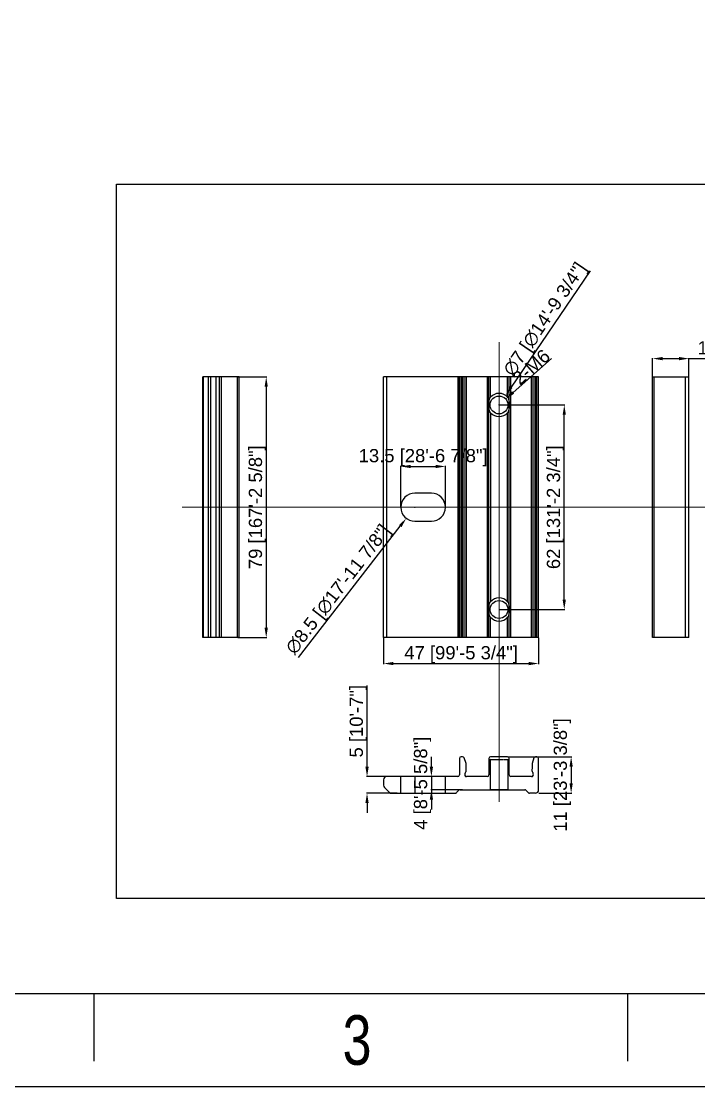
# Model space of a CAD drawing. Header units: millimetres. Extents: x 7531 to 19147, y 2539 to 6525.
# Drawn here: x 11712.6 to 11917.8, y 2539 to 2862 of the extents above; entities that cross this region are included whole.
import ezdxf

# ---------------------------------------------------------------- set-up
doc = ezdxf.new("R2010")
doc.units = ezdxf.units.MM
doc.linetypes.add('HIDDEN', pattern=[0.2, 0.1, -0.1])
doc.layers.add('02___PRT_ALL_AXES', color=7, linetype='Continuous')
doc.layers.add('DEFAULT_2', color=8, linetype='HIDDEN')
doc.styles.add('CKSTANDARD', font='arial.ttf')
doc.styles.add('Roamns', font='romans.shx')
doc.styles.get("Standard").update_dxf_attribs({"font": 'arial.ttf'})
doc.dimstyles.get("Standard").update_dxf_attribs({"dimtxt": 4, "dimasz": 3, "dimexe": 0.18, "dimexo": 0.0625, "dimgap": 0.09, "dimtad": 1, "dimdec": 4, "dimdsep": 46, "dimtxsty": 'Standard', "dimcen": 0.09, "dimadec": 0, "dimazin": 0, "dimtfac": 1, "dimtdec": 4, "dimtofl": 0, "dimtmove": 0, "dimatfit": 3, "dimfxl": 1, "dimtolj": 1, "dimtzin": 0, "dimarcsym": 0})

# ---------------------------------------------------------------- blocks, each defined once
blk = doc.blocks.new('standard template')
for p, q in [((456.3, 5254.1), (37408.8, 5254.1)), ((6245.9, 4851.4), (6245.9, 5254.1)), ((9417.5, 4851.4), (9417.5, 5254.1))]:
    blk.add_line(p, q)
blk.add_lwpolyline([(37962.6, 4700.3), (-97.5, 4700.3), (-97.5, 30879.2), (37962.6, 30879.2)], close=True)
at = {"style": 'CKSTANDARD', "width": 0.75}
blk.add_text('3', height=294.8, dxfattribs=at).set_placement((7722.4, 4830.4))
at = {"style": 'Roamns'}
for tag, p in [('PAGE_NAME', (27466, 7593.7)), ('PROJECT_NAME', (27466, 6883.9)), ('DRAWN_NAME', (27466, 6174.1)), ('VERSION', (34241, 6174.1)), ('SELECT_DATA', (27466, 5464.4)), ('PAGE_NUMBER', (34241, 5464.4))]:
    blk.add_attdef(tag, p, '', height=284.5, dxfattribs=at)
blk = doc.blocks.new('*D69')
at = {"color": 0, "lineweight": -2, "transparency": 16777216}
for p, q in [((11778.18, 2754.19), (11786.97, 2754.19)), ((11786.79, 2751.19), (11786.79, 2678.19)), ((11778.18, 2675.19), (11786.97, 2675.19))]:
    blk.add_line(p, q, dxfattribs=at)
at = {"color": 0, "transparency": 16777216}
for points in [[(11786.29, 2751.19), (11787.29, 2751.19), (11786.79, 2754.19)], [(11786.29, 2678.19), (11787.29, 2678.19), (11786.79, 2675.19)]]:
    blk.add_solid(points, dxfattribs=at)
at = {"layer": 'Defpoints', "color": 0, "transparency": 16777216}
for p in [(11778.11, 2754.19), (11778.11, 2675.19), (11786.79, 2675.19)]:
    blk.add_point(p, dxfattribs=at)
at = {"color": 0, "lineweight": 5, "transparency": 16777216, "insert": (11784.12, 2714.69), "char_height": 4, "attachment_point": 5, "rotation": 90}
blk.add_mtext('\\A1;79 [167\'-2 5/8"]', dxfattribs=at)
blk = doc.blocks.new('*D70')
at = {"color": 0, "lineweight": -2, "transparency": 16777216}
for p, q in [((11827.59, 2714.75), (11827.59, 2727.22)), ((11830.59, 2727.04), (11838.09, 2727.04)), ((11841.09, 2714.75), (11841.09, 2727.22))]:
    blk.add_line(p, q, dxfattribs=at)
at = {"color": 0, "transparency": 16777216}
for points in [[(11830.59, 2727.54), (11830.59, 2726.54), (11827.59, 2727.04)], [(11838.09, 2727.54), (11838.09, 2726.54), (11841.09, 2727.04)]]:
    blk.add_solid(points, dxfattribs=at)
at = {"layer": 'Defpoints', "color": 0, "transparency": 16777216}
for p in [(11841.09, 2727.04), (11827.59, 2714.69), (11841.09, 2714.69)]:
    blk.add_point(p, dxfattribs=at)
at = {"color": 0, "lineweight": 5, "transparency": 16777216, "insert": (11834.34, 2729.72), "char_height": 4, "attachment_point": 5}
blk.add_mtext('\\A1;13.5 [28\'-6 7/8"]', dxfattribs=at)
blk = doc.blocks.new('*D71')
at = {"color": 0, "lineweight": -2, "transparency": 16777216}
for p, q in [((11831.75, 2714.69), (11831.93, 2714.69)), ((11831.84, 2714.6), (11831.84, 2714.78)), ((11796.53, 2669.15), (11827.39, 2708.96))]:
    blk.add_line(p, q, dxfattribs=at)
at = {"color": 0, "transparency": 16777216}
blk.add_solid([(11827, 2709.26), (11827.79, 2708.65), (11829.23, 2711.33)], dxfattribs=at)
at = {"layer": 'Defpoints', "color": 0, "transparency": 16777216}
for p in [(11834.44, 2718.05), (11829.23, 2711.33)]:
    blk.add_point(p, dxfattribs=at)
at = {"color": 0, "lineweight": 5, "transparency": 16777216, "insert": (11808.89, 2689.54), "char_height": 4, "attachment_point": 5, "rotation": 52.2099}
blk.add_mtext('\\A1;∅8.5 [∅17\'-11 7/8"]', dxfattribs=at)
blk = doc.blocks.new('*D72')
at = {"color": 0, "lineweight": -2, "transparency": 16777216}
for p, q in [((11873.2, 2759.74), (11861.6, 2749.47)), ((11857.25, 2745.69), (11857.43, 2745.69)), ((11857.34, 2745.6), (11857.34, 2745.78))]:
    blk.add_line(p, q, dxfattribs=at)
at = {"color": 0, "transparency": 16777216}
blk.add_solid([(11861.27, 2749.84), (11861.93, 2749.09), (11859.36, 2747.48)], dxfattribs=at)
at = {"layer": 'Defpoints', "color": 0, "transparency": 16777216}
for p in [(11859.36, 2747.48), (11855.31, 2743.9)]:
    blk.add_point(p, dxfattribs=at)
at = {"color": 0, "lineweight": 5, "transparency": 16777216, "insert": (11867.11, 2757.19), "char_height": 4, "attachment_point": 5, "rotation": 41.5222}
blk.add_mtext('\\A1;2-M6', dxfattribs=at)
blk = doc.blocks.new('*D73')
at = {"color": 0, "lineweight": -2, "transparency": 16777216}
for p, q in [((11822.34, 2675.12), (11822.34, 2667.12)), ((11869.34, 2675.12), (11869.34, 2667.12)), ((11825.34, 2667.3), (11866.34, 2667.3))]:
    blk.add_line(p, q, dxfattribs=at)
at = {"color": 0, "transparency": 16777216}
for points in [[(11825.34, 2667.8), (11825.34, 2666.8), (11822.34, 2667.3)], [(11866.34, 2667.8), (11866.34, 2666.8), (11869.34, 2667.3)]]:
    blk.add_solid(points, dxfattribs=at)
at = {"layer": 'Defpoints', "color": 0, "transparency": 16777216}
for p in [(11822.34, 2675.19), (11869.34, 2675.19), (11869.34, 2667.3)]:
    blk.add_point(p, dxfattribs=at)
at = {"color": 0, "lineweight": 5, "transparency": 16777216, "insert": (11845.84, 2669.98), "char_height": 4, "attachment_point": 5}
blk.add_mtext('\\A1;47 [99\'-5 3/4"]', dxfattribs=at)
blk = doc.blocks.new('*D65')
at = {"color": 0, "lineweight": -2, "transparency": 16777216}
for p, q in [((11857.4, 2745.69), (11877.28, 2745.69)), ((11877.1, 2686.69), (11877.1, 2742.69)), ((11857.4, 2683.69), (11877.28, 2683.69))]:
    blk.add_line(p, q, dxfattribs=at)
at = {"color": 0, "transparency": 16777216}
for points in [[(11876.6, 2742.69), (11877.6, 2742.69), (11877.1, 2745.69)], [(11876.6, 2686.69), (11877.6, 2686.69), (11877.1, 2683.69)]]:
    blk.add_solid(points, dxfattribs=at)
at = {"layer": 'Defpoints', "color": 0, "transparency": 16777216}
for p in [(11857.34, 2745.69), (11877.1, 2745.69), (11857.34, 2683.69)]:
    blk.add_point(p, dxfattribs=at)
at = {"color": 0, "lineweight": 5, "transparency": 16777216, "insert": (11874.42, 2714.69), "char_height": 4, "attachment_point": 5, "rotation": 90}
blk.add_mtext('\\A1;62 [131\'-2 3/4"]', dxfattribs=at)
blk = doc.blocks.new('*D66')
at = {"color": 0, "lineweight": -2, "transparency": 16777216}
for p, q in [((11817.34, 2636.02), (11817.34, 2660.61)), ((11823.77, 2633.02), (11817.16, 2633.02)), ((11826.48, 2628.02), (11817.16, 2628.02)), ((11817.34, 2625.02), (11817.34, 2622.02))]:
    blk.add_line(p, q, dxfattribs=at)
at = {"color": 0, "transparency": 16777216}
for points in [[(11816.84, 2636.02), (11817.84, 2636.02), (11817.34, 2633.02)], [(11816.84, 2625.02), (11817.84, 2625.02), (11817.34, 2628.02)]]:
    blk.add_solid(points, dxfattribs=at)
at = {"layer": 'Defpoints', "color": 0, "transparency": 16777216}
for p in [(11817.34, 2633.02), (11823.84, 2633.02), (11826.54, 2628.02)]:
    blk.add_point(p, dxfattribs=at)
at = {"color": 0, "lineweight": 5, "transparency": 16777216, "insert": (11814.68, 2649.82), "char_height": 4, "attachment_point": 5, "rotation": 90}
blk.add_mtext('\\A1;5 [10\'-7"]', dxfattribs=at)
blk = doc.blocks.new('*D67')
at = {"color": 0, "lineweight": -2, "transparency": 16777216}
for p, q in [((11859.97, 2639.02), (11879.36, 2639.02)), ((11879.18, 2636.02), (11879.18, 2631.02)), ((11869.4, 2628.02), (11879.36, 2628.02))]:
    blk.add_line(p, q, dxfattribs=at)
at = {"color": 0, "transparency": 16777216}
for points in [[(11878.68, 2636.02), (11879.68, 2636.02), (11879.18, 2639.02)], [(11878.68, 2631.02), (11879.68, 2631.02), (11879.18, 2628.02)]]:
    blk.add_solid(points, dxfattribs=at)
at = {"layer": 'Defpoints', "color": 0, "transparency": 16777216}
for p in [(11859.91, 2639.02), (11869.34, 2628.02), (11879.18, 2628.02)]:
    blk.add_point(p, dxfattribs=at)
at = {"color": 0, "lineweight": 5, "transparency": 16777216, "insert": (11876.5, 2633.52), "char_height": 4, "attachment_point": 5, "rotation": 90}
blk.add_mtext('\\A1;11 [23\'-3 3/8"]', dxfattribs=at)
blk = doc.blocks.new('*D68')
at = {"color": 0, "lineweight": -2, "transparency": 16777216}
for p, q in [((11836.84, 2636.02), (11836.84, 2639.02)), ((11844.77, 2633.02), (11836.66, 2633.02)), ((11846.27, 2629.02), (11836.66, 2629.02)), ((11836.84, 2626.02), (11836.84, 2623.02))]:
    blk.add_line(p, q, dxfattribs=at)
at = {"color": 0, "transparency": 16777216}
for points in [[(11836.34, 2636.02), (11837.34, 2636.02), (11836.84, 2633.02)], [(11836.34, 2626.02), (11837.34, 2626.02), (11836.84, 2629.02)]]:
    blk.add_solid(points, dxfattribs=at)
at = {"layer": 'Defpoints', "color": 0, "transparency": 16777216}
for p in [(11836.84, 2633.02), (11844.84, 2633.02), (11846.34, 2629.02)]:
    blk.add_point(p, dxfattribs=at)
at = {"color": 0, "lineweight": 5, "transparency": 16777216, "insert": (11834.16, 2631.02), "char_height": 4, "attachment_point": 5, "rotation": 90}
blk.add_mtext('\\A1;4 [8\'-5 5/8"]', dxfattribs=at)
blk = doc.blocks.new('*D74')
at = {"color": 0, "lineweight": -2, "transparency": 16777216}
for p, q in [((11903.88, 2754.25), (11903.88, 2759.91)), ((11906.88, 2759.73), (11911.88, 2759.73)), ((11914.88, 2754.25), (11914.88, 2759.91)), ((11914.88, 2759.73), (11951.52, 2759.73))]:
    blk.add_line(p, q, dxfattribs=at)
at = {"color": 0, "transparency": 16777216}
for points in [[(11906.88, 2760.23), (11906.88, 2759.23), (11903.88, 2759.73)], [(11911.88, 2760.23), (11911.88, 2759.23), (11914.88, 2759.73)]]:
    blk.add_solid(points, dxfattribs=at)
at = {"layer": 'Defpoints', "color": 0, "transparency": 16777216}
for p in [(11914.88, 2759.73), (11903.88, 2754.19), (11914.88, 2754.19)]:
    blk.add_point(p, dxfattribs=at)
at = {"color": 0, "lineweight": 5, "transparency": 16777216, "insert": (11934.7, 2762.41), "char_height": 4, "attachment_point": 5}
blk.add_mtext('\\A1;11 [23\'-3 3/8"]', dxfattribs=at)
blk = doc.blocks.new('*D76')
at = {"color": 0, "lineweight": -2, "transparency": 16777216}
for p, q in [((11884.95, 2786.29), (11860.99, 2751.06)), ((11857.25, 2745.69), (11857.43, 2745.69)), ((11857.34, 2745.6), (11857.34, 2745.78))]:
    blk.add_line(p, q, dxfattribs=at)
at = {"color": 0, "transparency": 16777216}
blk.add_solid([(11860.58, 2751.34), (11861.4, 2750.78), (11859.3, 2748.58)], dxfattribs=at)
at = {"layer": 'Defpoints', "color": 0, "transparency": 16777216}
for p in [(11859.3, 2748.58), (11855.37, 2742.79)]:
    blk.add_point(p, dxfattribs=at)
at = {"color": 0, "lineweight": 5, "transparency": 16777216, "insert": (11871.57, 2771.45), "char_height": 4, "attachment_point": 5, "rotation": 55.7826}
blk.add_mtext('\\A1;∅7 [∅14\'-9 3/4"]', dxfattribs=at)

msp = doc.modelspace()

# ---------------------------------------------------------------- linework, layer by layer
at = {"color": 1, "lineweight": 5}
for p, q in [((11857.33579, 2625.34708), (11857.33579, 2764.67319)), ((11761.29681, 2714.68747), (11927.11544, 2714.68747))]:
    msp.add_line(p, q, dxfattribs=at)
at = {"color": 7, "linetype": 'Continuous'}
for p, q in [((11767.61489, 2675.18747), (11767.61489, 2754.18747)), ((11778.61489, 2754.18747), (11767.61489, 2754.18747)), ((11767.76134, 2675.18747), (11767.76134, 2754.18747)), ((11769.322, 2675.18747), (11769.322, 2754.18747)), ((11770.02911, 2675.18747), (11770.02911, 2754.18747)), ((11771.61489, 2675.18747), (11771.61489, 2754.18747)), ((11772.61489, 2675.18747), (11772.61489, 2754.18747)), ((11773.11489, 2754.18747), (11773.11489, 2675.18747)), ((11778.11489, 2675.18747), (11778.11489, 2754.18747)), ((11778.61489, 2675.18747), (11778.61489, 2754.18747)), ((11822.33579, 2675.18747), (11822.33579, 2754.18747)), ((11869.33579, 2754.18747), (11822.33579, 2754.18747)), ((11823.33579, 2675.18747), (11823.33579, 2754.18747)), ((11844.83579, 2754.18747), (11844.83579, 2675.18747)), ((11845.33579, 2675.18747), (11845.33579, 2754.18747)), ((11845.83579, 2675.18747), (11845.83579, 2754.18747)), ((11846.28105, 2675.18747), (11846.28105, 2754.18747)), ((11846.75298, 2675.18747), (11846.75298, 2754.18747)), ((11847.33579, 2675.18747), (11847.33579, 2754.18747)), ((11847.41579, 2754.18747), (11847.41579, 2675.18747)), ((11847.4776, 2675.18747), (11847.4776, 2754.18747)), ((11853.76079, 2754.18747), (11853.76079, 2675.18747)), ((11854.26079, 2675.18747), (11854.26079, 2754.18747)), ((11854.76079, 2748.058), (11854.76079, 2754.18747)), ((11859.91079, 2748.058), (11859.91079, 2754.18747)), ((11860.41079, 2675.18747), (11860.41079, 2754.18747)), ((11860.91079, 2675.18747), (11860.91079, 2754.18747)), ((11867.19398, 2675.18747), (11867.19398, 2754.18747)), ((11867.25579, 2754.18747), (11867.25579, 2675.18747)), ((11867.33579, 2675.18747), (11867.33579, 2754.18747)), ((11867.9186, 2754.18747), (11867.9186, 2675.18747)), ((11868.39053, 2754.18747), (11868.39053, 2675.18747)), ((11868.83579, 2675.18747), (11868.83579, 2754.18747)), ((11869.33579, 2675.18747), (11869.33579, 2754.18747)), ((11903.87972, 2675.18747), (11903.87972, 2754.18747)), ((11903.87972, 2754.18747), (11914.87972, 2754.18747)), ((11904.37972, 2675.18747), (11904.37972, 2754.18747)), ((11913.87972, 2675.18747), (11913.87972, 2754.18747)), ((11914.87972, 2675.18747), (11914.87972, 2754.18747)), ((11854.76079, 2743.31695), (11854.76079, 2686.058)), ((11859.91079, 2686.058), (11859.91079, 2743.31695)), ((11836.83579, 2718.93747), (11831.83579, 2718.93747)), ((11831.83579, 2710.43747), (11836.83579, 2710.43747)), ((11854.76079, 2675.18747), (11854.76079, 2681.31695)), ((11859.91079, 2675.18747), (11859.91079, 2681.31695)), ((11778.61489, 2675.18747), (11767.61489, 2675.18747)), ((11869.33579, 2675.18747), (11822.33579, 2675.18747)), ((11914.87972, 2675.18747), (11903.87972, 2675.18747)), ((11845.33579, 2638.52402), (11845.33579, 2633.52402)), ((11846.28105, 2639.02402), (11845.83579, 2639.02402)), ((11847.33579, 2637.02402), (11846.75298, 2638.68919)), ((11854.26079, 2638.52402), (11854.26079, 2633.52402)), ((11859.91079, 2639.02402), (11854.76079, 2639.02402)), ((11860.41079, 2633.52402), (11860.41079, 2638.52402)), ((11867.9186, 2638.68919), (11867.33579, 2637.02402)), ((11868.83579, 2639.02402), (11868.39053, 2639.02402)), ((11869.33579, 2629.02402), (11869.33579, 2638.52402)), ((11847.33579, 2635.41593), (11847.33579, 2637.02402)), ((11867.33579, 2637.02402), (11867.33579, 2635.41593)), ((11822.33579, 2632.02402), (11822.33579, 2630.43823)), ((11844.83579, 2633.02402), (11823.33579, 2633.02402)), ((11853.76079, 2633.02402), (11847.4776, 2633.02402)), ((11867.19398, 2633.02402), (11860.91079, 2633.02402)), ((11822.62868, 2629.73112), (11824.18934, 2628.17046)), ((11844.48224, 2628.17046), (11845.18934, 2628.87757)), ((11845.5429, 2629.02402), (11865.12868, 2629.02402)), ((11865.48224, 2628.87757), (11866.18934, 2628.17046)), ((11824.5429, 2628.02402), (11844.12868, 2628.02402)), ((11868.33579, 2628.02402), (11866.5429, 2628.02402))]:
    msp.add_line(p, q, dxfattribs=at)
msp.add_lwpolyline([(11741.45004, 2812.61338), (12046.16593, 2812.61338), (12046.16593, 2596.08053), (11741.45004, 2596.08053)], close=True)
for centre in [(11857.33579, 2745.68747), (11857.33579, 2683.68747)]:
    msp.add_circle(centre, 2.7, dxfattribs=at)
for centre, radius, start, end in [((11857.33579, 2745.68747), 3.5, 42.6323932, 137.3676068), ((11857.33579, 2745.68747), 3.5, 222.6323932, 317.3676068), ((11831.83579, 2714.68747), 4.25, 90, 270), ((11836.83579, 2714.68747), 4.25, 270, 90), ((11857.33579, 2683.68747), 3.5, 42.6323932, 137.3676068), ((11857.33579, 2683.68747), 3.5, 222.6323932, 317.3676068), ((11845.83579, 2638.52402), 0.5, 90, 180), ((11846.28105, 2638.52402), 0.5, 19.2900462, 90), ((11854.76079, 2638.52402), 0.5, 90, 180), ((11859.91079, 2638.52402), 0.5, 0, 90), ((11868.39053, 2638.52402), 0.5, 90, 160.7099538), ((11868.83579, 2638.52402), 0.5, 0, 90), ((11846.41579, 2635.02402), 1, 319.4641979, 23.0739181), ((11868.25579, 2635.02402), 1, 156.9260819, 220.5358021), ((11823.33579, 2632.02402), 1, 90, 180), ((11844.83579, 2633.52402), 0.5, 270, 0), ((11847.93579, 2633.72417), 1, 139.4641979, 203.5974164), ((11847.4776, 2633.52402), 0.5, 203.5974164, 270), ((11853.76079, 2633.52402), 0.5, 270, 0), ((11860.91079, 2633.52402), 0.5, 180, 270), ((11867.19398, 2633.52402), 0.5, 270, 336.4025836), ((11866.73579, 2633.72417), 1, 336.4025836, 40.5358021), ((11823.33579, 2630.43823), 1, 180, 225), ((11845.5429, 2628.52402), 0.5, 90, 135), ((11865.12868, 2628.52402), 0.5, 45, 90), ((11868.33579, 2629.02402), 1, 270, 0), ((11824.5429, 2628.52402), 0.5, 225, 270), ((11844.12868, 2628.52402), 0.5, 270, 315), ((11866.5429, 2628.52402), 0.5, 225, 270)]:
    msp.add_arc(centre, radius, start, end, dxfattribs=at)
for points, knots in [([(11854.26572, 2745.68755), (11854.26572, 2745.79213), (11854.26692, 2746.00056), (11854.27436, 2746.31179), (11854.29204, 2746.62007), (11854.32518, 2746.9248), (11854.37913, 2747.22532), (11854.44661, 2747.47088), (11854.51856, 2747.66192), (11854.58358, 2747.802), (11854.66197, 2747.93647), (11854.72541, 2748.01956), (11854.76079, 2748.058)], [0, 0, 0, 0, 0.127091952, 0.253318145, 0.378322413, 0.502265912, 0.625618625, 0.749056113, 0.811111487, 0.873552138, 0.93651169, 1, 1, 1, 1]), ([(11854.76079, 2743.31695), (11854.7254, 2743.35539), (11854.66195, 2743.43851), (11854.58354, 2743.573), (11854.51852, 2743.71309), (11854.44658, 2743.90415), (11854.37911, 2744.14972), (11854.32516, 2744.45025), (11854.29203, 2744.75499), (11854.27436, 2745.06328), (11854.26691, 2745.37453), (11854.26572, 2745.58298), (11854.26572, 2745.68755)], [0, 0, 0, 0, 0.063494982, 0.126468541, 0.188905215, 0.250963417, 0.37439636, 0.497744365, 0.621682707, 0.746681897, 0.872909522, 1, 1, 1, 1]), ([(11859.91079, 2748.058), (11859.94617, 2748.01956), (11860.00962, 2747.93646), (11860.08801, 2747.80198), (11860.15303, 2747.6619), (11860.22498, 2747.47084), (11860.29247, 2747.22527), (11860.34642, 2746.92472), (11860.37955, 2746.61998), (11860.39722, 2746.31168), (11860.40466, 2746.00042), (11860.40586, 2745.79197), (11860.40586, 2745.68739)], [0, 0, 0, 0, 0.063487492, 0.126446577, 0.188887256, 0.2509424, 0.374379582, 0.49773224, 0.621675901, 0.746680543, 0.87290749, 1, 1, 1, 1]), ([(11860.40586, 2745.68739), (11860.40586, 2745.58282), (11860.40466, 2745.37438), (11860.39722, 2745.06315), (11860.37954, 2744.75487), (11860.3464, 2744.45015), (11860.29245, 2744.14963), (11860.22497, 2743.90407), (11860.15302, 2743.71302), (11860.088, 2743.57295), (11860.00961, 2743.43848), (11859.94617, 2743.35538), (11859.91079, 2743.31695)], [0, 0, 0, 0, 0.127092356, 0.253318948, 0.378323307, 0.502266861, 0.625619604, 0.749056907, 0.811112141, 0.873552837, 0.936512093, 1, 1, 1, 1]), ([(11854.26572, 2683.68755), (11854.26572, 2683.79213), (11854.26692, 2684.00056), (11854.27436, 2684.31179), (11854.29204, 2684.62007), (11854.32518, 2684.9248), (11854.37913, 2685.22532), (11854.44661, 2685.47088), (11854.51856, 2685.66192), (11854.58358, 2685.802), (11854.66197, 2685.93647), (11854.72541, 2686.01956), (11854.76079, 2686.058)], [0, 0, 0, 0, 0.127091952, 0.253318145, 0.378322413, 0.502265912, 0.625618625, 0.749056113, 0.811111487, 0.873552138, 0.93651169, 1, 1, 1, 1]), ([(11854.76079, 2681.31695), (11854.7254, 2681.35539), (11854.66195, 2681.43851), (11854.58354, 2681.573), (11854.51852, 2681.71309), (11854.44658, 2681.90415), (11854.37911, 2682.14972), (11854.32516, 2682.45025), (11854.29203, 2682.75499), (11854.27436, 2683.06328), (11854.26691, 2683.37453), (11854.26572, 2683.58298), (11854.26572, 2683.68755)], [0, 0, 0, 0, 0.063494982, 0.126468541, 0.188905215, 0.250963417, 0.37439636, 0.497744365, 0.621682707, 0.746681897, 0.872909522, 1, 1, 1, 1]), ([(11859.91079, 2686.058), (11859.94617, 2686.01956), (11860.00962, 2685.93646), (11860.08801, 2685.80198), (11860.15303, 2685.6619), (11860.22498, 2685.47084), (11860.29247, 2685.22527), (11860.34642, 2684.92472), (11860.37955, 2684.61998), (11860.39722, 2684.31168), (11860.40466, 2684.00042), (11860.40586, 2683.79197), (11860.40586, 2683.68739)], [0, 0, 0, 0, 0.063487492, 0.126446577, 0.188887256, 0.2509424, 0.374379582, 0.49773224, 0.621675901, 0.746680543, 0.87290749, 1, 1, 1, 1]), ([(11860.40586, 2683.68739), (11860.40586, 2683.58282), (11860.40466, 2683.37438), (11860.39722, 2683.06315), (11860.37954, 2682.75487), (11860.3464, 2682.45015), (11860.29245, 2682.14963), (11860.22497, 2681.90407), (11860.15302, 2681.71302), (11860.088, 2681.57295), (11860.00961, 2681.43848), (11859.94617, 2681.35538), (11859.91079, 2681.31695)], [0, 0, 0, 0, 0.127092356, 0.253318948, 0.378323307, 0.502266861, 0.625619604, 0.749056907, 0.811112141, 0.873552837, 0.936512093, 1, 1, 1, 1])]:
    msp.add_open_spline(points, degree=3, knots=knots, dxfattribs=at)
at = {"layer": '02___PRT_ALL_AXES', "color": 8, "linetype": 'HIDDEN'}
msp.add_line((11860.03579, 2629.02402), (11854.63579, 2629.02402), dxfattribs=at)
at = {"layer": 'DEFAULT_2', "color": 8, "linetype": 'HIDDEN'}
for p, q in [((11854.26572, 2638.59408), (11854.63579, 2638.22402)), ((11860.40586, 2638.59408), (11860.03579, 2638.22402)), ((11854.63579, 2638.22402), (11860.03579, 2638.22402)), ((11854.63579, 2638.22402), (11854.63579, 2629.02402)), ((11860.03579, 2638.22402), (11860.03579, 2629.02402)), ((11827.58579, 2628.02402), (11827.58579, 2633.02402)), ((11831.83579, 2633.02402), (11831.83579, 2628.02402)), ((11836.83579, 2633.02402), (11836.83579, 2628.02402)), ((11841.08579, 2628.02402), (11841.08579, 2633.02402))]:
    msp.add_line(p, q, dxfattribs=at)

# ---------------------------------------------------------------- block references
at = {"transparency": 33554595, "xscale": 0.05097615323888361, "yscale": 0.05097615323888361, "zscale": 0.05097615323888361}
msp.add_blockref('standard template', (11416.28029, 2299.44029), dxfattribs=at)

# ---------------------------------------------------------------- dimensions: what is measured, and where the dimension line sits
at = {"lineweight": 5}
for p1, p2, picture, middle in [((11855.36762, 2742.79329), (11859.30396, 2748.58166), '*D76', (11871.56511, 2771.44664)), ((11834.44007, 2718.04608), (11829.23152, 2711.32887), '*D71', (11808.89204, 2689.53511))]:
    dim = msp.add_diameter_dim_2p(p1=p1, p2=p2, dimstyle='Standard', dxfattribs=at)
    dim.commit()
    dim.dimension.update_dxf_attribs({"geometry": picture, "text_midpoint": middle})
for base, p1, p2, picture, middle in [((11914.87972, 2759.73006), (11903.87972, 2754.18747), (11914.87972, 2754.18747), '*D74', (11934.69823, 2762.40942)), ((11869.33579, 2667.30077), (11822.33579, 2675.18747), (11869.33579, 2675.18747), '*D73', (11845.83579, 2669.98013))]:
    dim = msp.add_linear_dim(base=base, p1=p1, p2=p2, dimstyle='Standard', dxfattribs=at)
    dim.commit()
    dim.dimension.update_dxf_attribs({"geometry": picture, "text_midpoint": middle})
dim = msp.add_diameter_dim_2p(p1=(11855.3143, 2743.89762), p2=(11859.35728, 2747.47733), text='2-M6', dimstyle='Standard', dxfattribs=at)
dim.commit()
dim.dimension.update_dxf_attribs({"geometry": '*D72', "text_midpoint": (11867.11198, 2757.19145)})
for base, p1, p2, picture, middle in [((11786.79473, 2675.18747), (11778.11489, 2754.18747), (11778.11489, 2675.18747), '*D69', (11786.79473, 2714.68747)), ((11877.10026, 2745.68747), (11857.33579, 2683.68747), (11857.33579, 2745.68747), '*D65', (11877.10026, 2714.68747)), ((11879.17962, 2628.02402), (11859.91079, 2639.02402), (11869.33579, 2628.02402), '*D67', (11879.17962, 2633.52402)), ((11836.83579, 2633.02402), (11846.33579, 2629.02402), (11844.83579, 2633.02402), '*D68', (11836.83579, 2631.02402))]:
    dim = msp.add_linear_dim(base=base, p1=p1, p2=p2, angle=90, dimstyle='Standard', dxfattribs=at)
    dim.commit()
    dim.dimension.update_dxf_attribs({"geometry": picture, "text_midpoint": middle, "dimtype": 160})
dim = msp.add_linear_dim(base=(11841.08579, 2727.03964), p1=(11827.58579, 2714.68747), p2=(11841.08579, 2714.68747), dimstyle='Standard', dxfattribs=at)
dim.commit()
dim.dimension.update_dxf_attribs({"geometry": '*D70', "text_midpoint": (11834.33579, 2727.03964), "dimtype": 160})
dim = msp.add_linear_dim(base=(11817.33597, 2633.02402), p1=(11826.5429, 2628.02402), p2=(11823.83579, 2633.02402), angle=90, dimstyle='Standard', dxfattribs=at)
dim.commit()
dim.dimension.update_dxf_attribs({"geometry": '*D66', "text_midpoint": (11814.68253, 2649.81661)})

doc.saveas('drawing.dxf')
